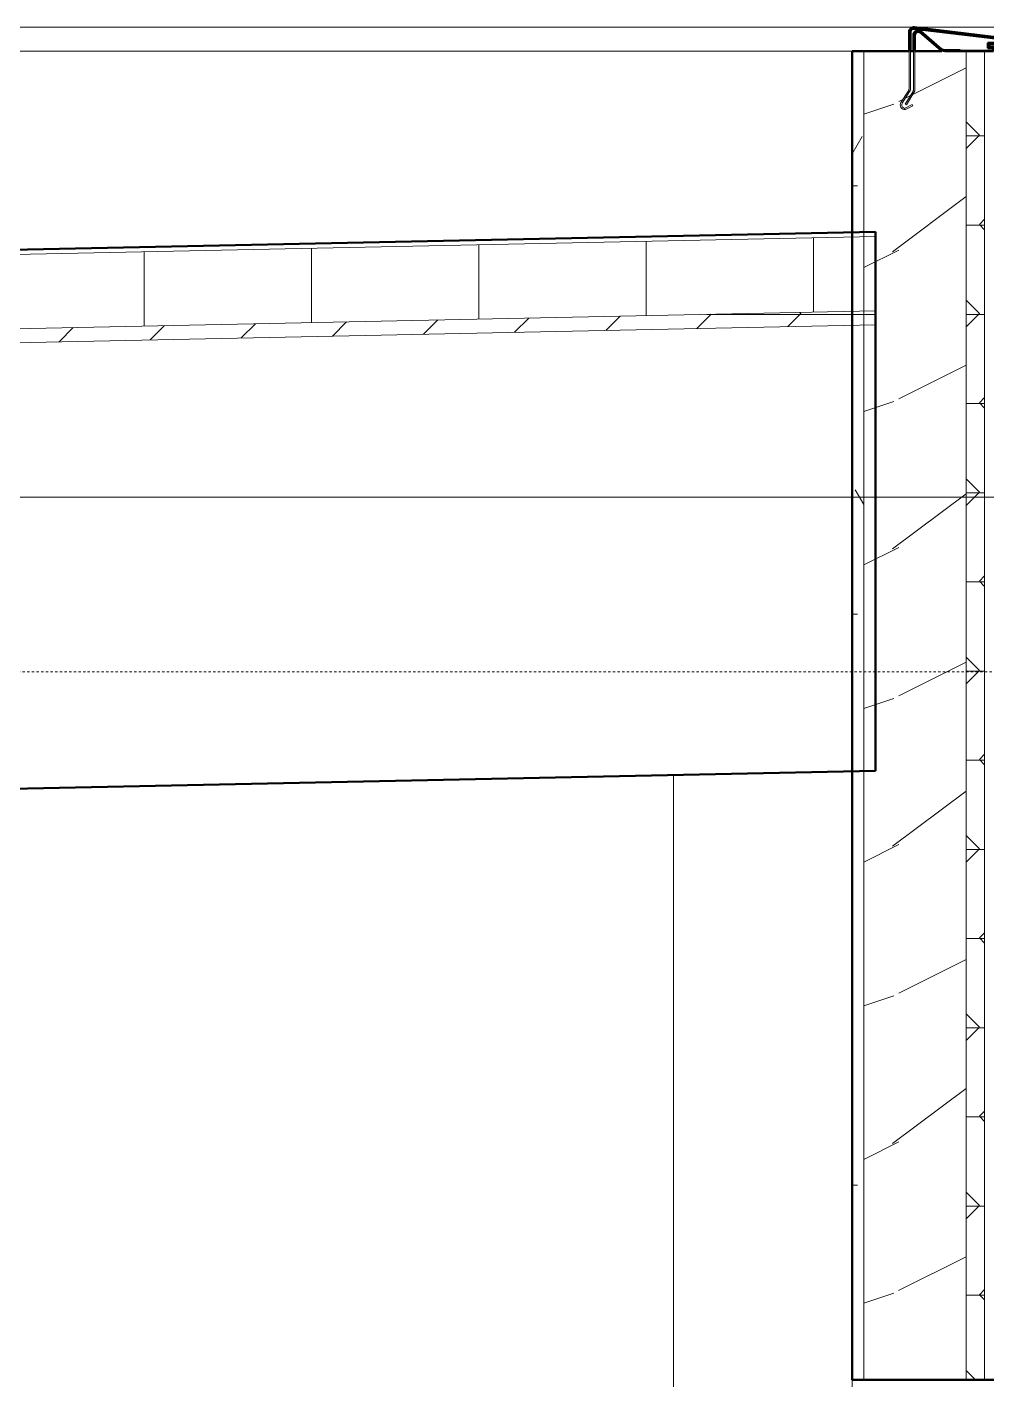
# Model space of a CAD drawing. Header units: inches. Extents: x -4169 to 1217, y -214 to 588.
# Drawn here: x -3453.3 to -3401.7, y 350.5 to 423.3 of the extents above; entities that cross this region are included whole.
import ezdxf

# ---------------------------------------------------------------- set-up
doc = ezdxf.new("R2010")
doc.units = ezdxf.units.IN
doc.header["$MEASUREMENT"] = 0
doc.linetypes.add('Aligning Line 1_8_', pattern=[0.25, 0.125, -0.125])
doc.linetypes.add('Grid Line 1_2_', pattern=[0.875, 0.5, -0.125, 0.125, -0.125])
for name, color, linetype, lineweight in [('0-1', 7, 'Continuous', 5), ('A-FLOR-LEVL-1', 51, 'Grid Line 1_2_', 9), ('A-ROOF', 132, 'Continuous', 13), ('A-ROOF-1', 132, 'Continuous', 50), ('A-ROOF-PATT-1', 132, 'Continuous', 9), ('A-WALL', 113, 'Continuous', 13), ('A-WALL-2', 113, 'Continuous', 50), ('A-WALL-PATT-3', 111, 'Continuous', 9), ('G-ANNO-SYMB-1', 254, 'Aligning Line 1_8_', 9), ('I-WALL-1', 10, 'Continuous', 13)]:
    doc.layers.add(name, color=color, linetype=linetype, lineweight=lineweight)
pattern_1 = [(0, (0, 0), (0, 4.798), []), (315, (0, 0), (4.7984266, 0), [6.786, -6.786]), (45, (0, 0), (4.7984266, 0), [6.786, -6.786])]

# ---------------------------------------------------------------- blocks, each defined once
blk = doc.blocks.new('CTR - 2nd Phase_rvt-1-BUILDING ELEVATION - COURTYARD - LOOKING EAST')
at = {"layer": 'A-FLOR-LEVL-1'}
blk.add_line((-4168.714, 398), (-1814.206, 398), dxfattribs=at)
at = {"layer": 'G-ANNO-SYMB-1'}
blk.add_line((-1910.915, 388.592), (-4072.019, 388.592), dxfattribs=at)
blk = doc.blocks.new('CTR - 1st Phase - Common Walls_rvt-1-BUILDING ELEVATION - COURTYARD - LOOKING EAST')
at = {"layer": 'A-FLOR-LEVL-1'}
blk.add_line((-4168.714, 398), (-1814.206, 398), dxfattribs=at)
at = {"layer": 'I-WALL-1'}
blk.add_line((-3418.524, 383.041), (-3418.524, 268), dxfattribs=at)
blk = doc.blocks.new('Basic Wall _ EXT - FIBER CEMENT - SMALL - ___-1820300-BUILDING ELEVATION - COURTYARD - LOOKING EAST')
at = {"layer": 'A-WALL'}
blk.add_line((-3405.579, 423.283), (-3855.163, 423.283), dxfattribs=at)
blk = doc.blocks.new('Basic Wall _ EXT - FIBER CEMENT - SMALL - ___-1820302-BUILDING ELEVATION - COURTYARD - LOOKING EAST')
at = {"layer": 'A-WALL'}
for p, q in [((-2073.484, 423.283), (-3405.609, 423.283)), ((-3404.84, 423.112), (-3405.378, 423.112)), ((-3404.161, 422.041), (-3404.102, 422)), ((-3403.122, 422.04), (-3401.346, 422.04))]:
    blk.add_line(p, q, dxfattribs=at)
at = {"layer": 'A-WALL', "flags": 128}
for points in [[(-3405.609, 423.283), (-3405.639, 423.281), (-3405.697, 423.267), (-3405.751, 423.239), (-3405.796, 423.199), (-3405.83, 423.149), (-3405.852, 423.093), (-3405.859, 423.033)], [(-3405.214, 423.051), (-3405.267, 423.086), (-3405.327, 423.107), (-3405.39, 423.112), (-3405.452, 423.1), (-3405.51, 423.074), (-3405.559, 423.034), (-3405.596, 422.983), (-3405.619, 422.925), (-3405.627, 422.862)], [(-3403.947, 422.04), (-3404.006, 422.047), (-3404.061, 422.068), (-3404.11, 422.101)], [(-3405.859, 419.992), (-3405.863, 419.945), (-3405.877, 419.899)], [(-3405.627, 419.94), (-3405.632, 419.894), (-3405.644, 419.85)]]:
    blk.add_lwpolyline(points, dxfattribs=at)
blk = doc.blocks.new('Basic Wall _ EXT - FIBER CEMENT - SMALL - ___-1820303-BUILDING ELEVATION - COURTYARD - LOOKING EAST')
at = {"layer": 'A-WALL'}
for p, q in [((-3405.859, 422), (-3405.859, 419.992)), ((-3405.78, 419.992), (-3405.78, 422)), ((-3405.627, 422), (-3405.627, 419.94)), ((-3405.549, 419.94), (-3405.549, 422)), ((-3403.947, 421.962), (-3403.122, 421.962)), ((-3403.122, 421.962), (-3403.122, 422)), ((-3401.346, 422), (-3400.299, 422)), ((-3400.299, 422), (-3400.174, 422)), ((-3405.899, 419.857), (-3406.299, 419.234)), ((-3406.233, 419.191), (-3405.832, 419.815)), ((-3405.665, 419.808), (-3406.074, 419.148)), ((-3406.007, 419.107), (-3405.598, 419.767)), ((-3406.11, 418.908), (-3406.181, 418.954)), ((-3405.689, 419.119), (-3406.11, 418.908)), ((-3406.074, 419.148), (-3406.007, 419.107)), ((-3406.047, 418.852), (-3405.654, 419.048)), ((-3405.654, 419.048), (-3405.689, 419.119))]:
    blk.add_line(p, q, dxfattribs=at)
at = {"layer": 'A-WALL', "flags": 128}
for points in [[(-3404.101, 422), (-3404.027, 421.971), (-3403.947, 421.962)], [(-3400.174, 422), (-3400.104, 421.985), (-3400.049, 421.945)]]:
    blk.add_lwpolyline(points, dxfattribs=at)
at = {"layer": 'A-WALL'}
for centre, radius, start, end in [((-3406.109, 419.992), 0.25, 327.26254, 0), ((-3406.109, 419.992), 0.329, 327.26254, 0), ((-3405.877, 419.94), 0.25, 328.2381, 0), ((-3405.877, 419.94), 0.329, 328.2381, 0), ((-3406.089, 419.098), 0.25, 147.26254, 279.73663), ((-3406.089, 419.098), 0.171, 147.26254, 237.38076)]:
    blk.add_arc(centre, radius, start, end, dxfattribs=at)
at = {"layer": 'A-WALL-2'}
for p, q in [((-3405.859, 423.033), (-3405.859, 422)), ((-3405.78, 422), (-3405.78, 423.033)), ((-3405.588, 423.203), (-3400.007, 422.525)), ((-3399.997, 422.603), (-3405.579, 423.281)), ((-3405.266, 422.992), (-3404.161, 422.041)), ((-3404.11, 422.101), (-3405.214, 423.051)), ((-3405.627, 422.862), (-3405.627, 422)), ((-3405.549, 422), (-3405.549, 422.862)), ((-3400.067, 422.466), (-3401.628, 422.443)), ((-3401.628, 422.443), (-3401.628, 422.156)), ((-3401.55, 422.365), (-3400.124, 422.386)), ((-3401.55, 422.235), (-3401.55, 422.365)), ((-3400.476, 422.235), (-3401.55, 422.235)), ((-3400.476, 422.156), (-3400.476, 422.235)), ((-3400.124, 422.386), (-3400.077, 422.243)), ((-3400.077, 422.243), (-3400.003, 422.267)), ((-3400.003, 422.267), (-3400.067, 422.466)), ((-3399.856, 422.355), (-3399.856, 421.439)), ((-3399.777, 421.439), (-3399.777, 422.355)), ((-3403.122, 422.04), (-3403.947, 422.04)), ((-3403.122, 422), (-3403.122, 422.04)), ((-3401.628, 422.156), (-3400.476, 422.156)), ((-3401.346, 422.079), (-3401.346, 422)), ((-3400.174, 422.079), (-3401.346, 422.079)), ((-3400.003, 421.829), (-3400.003, 421.394)), ((-3399.924, 421.394), (-3399.924, 421.829)), ((-3399.955, 421.222), (-3399.569, 420.591)), ((-3399.502, 420.632), (-3399.888, 421.263)), ((-3399.804, 421.261), (-3399.375, 420.596)), ((-3399.265, 420.572), (-3399.737, 421.304)), ((-3399.935, 420.643), (-3399.969, 420.572)), ((-3399.969, 420.572), (-3399.697, 420.44)), ((-3399.663, 420.511), (-3399.935, 420.643)), ((-3399.569, 420.591), (-3399.502, 420.632)), ((-3399.375, 420.596), (-3399.497, 420.52)), ((-3399.455, 420.453), (-3399.265, 420.572))]:
    blk.add_line(p, q, dxfattribs=at)
at = {"layer": 'A-WALL-2', "flags": 128}
for points in [[(-3404.161, 422.041), (-3404.132, 422.019), (-3404.101, 422)], [(-3400.049, 421.945), (-3400.016, 421.893), (-3400.003, 421.829)]]:
    blk.add_lwpolyline(points, dxfattribs=at)
at = {"layer": 'A-WALL-2'}
for centre, radius, start, end in [((-3405.609, 423.033), 0.25, 83.07047, 180), ((-3405.609, 423.033), 0.171, 83.07047, 180), ((-3405.377, 422.862), 0.25, 49.27712, 180), ((-3405.377, 422.862), 0.171, 49.27712, 180), ((-3400.027, 422.355), 0.171, 0, 83.07047), ((-3400.027, 422.355), 0.25, 0, 83.07047), ((-3403.947, 422.29), 0.25, 229.27712, 270), ((-3400.174, 421.829), 0.25, 0, 90), ((-3399.674, 421.394), 0.329, 180, 211.4324), ((-3399.674, 421.394), 0.25, 180, 211.4324), ((-3399.527, 421.439), 0.329, 180, 212.82601), ((-3399.527, 421.439), 0.25, 180, 212.82601), ((-3399.588, 420.665), 0.25, 244.17451, 302.01054), ((-3399.588, 420.665), 0.171, 244.17451, 302.01054)]:
    blk.add_arc(centre, radius, start, end, dxfattribs=at)

msp = doc.modelspace()

# ---------------------------------------------------------------- hatches: boundary and pattern name
at = {"layer": 'A-ROOF-PATT-1'}
h = msp.add_hatch(dxfattribs=at)
h.set_pattern_fill('FP_26', color=256, style=0, pattern_type=2)
h.set_pattern_definition([(0, (0, 0), (0, 9), []), (90, (0, 0), (-9, 6e-16), [])])
h.paths.add_polyline_path([(-3852.4737, 398.7554), (-3671.8487, 402.5193), (-3851.8487, 402.5193), (-3851.8487, 402.7693), (-3852.4737, 402.7562), (-3852.4737, 400.844)], flags=0)
h.paths.add_polyline_path([(-3671.8487, 402.5184), (-3407.6737, 408.022), (-3407.6737, 412.0229), (-3671.8487, 406.5193), (-3671.8487, 402.5193)], flags=0)
h = msp.add_hatch(dxfattribs=at)
h.set_pattern_fill('FP_6', color=256, style=0, pattern_type=2)
h.set_pattern_definition(pattern_1)
h.paths.add_polyline_path([(-3852.4737, 398.0052), (-3407.6737, 407.2719), (-3407.6737, 408.022), (-3852.4737, 398.7554)], flags=0)
at = {"layer": 'A-WALL-PATT-3'}
h = msp.add_hatch(dxfattribs=at)
h.set_pattern_fill('FP_1', color=256, style=0, pattern_type=2)
h.set_pattern_definition([(0, (0, 0), (30.72, 7.68), [1.267, -21.773, 1.267, -21.773, -122.88]), (0, (0, 0), (30.72, 7.68), [-46.08, 1.267, -44.813, 1.267, -21.773, -53.76]), (0, (0, 0), (30.72, 7.68), [-115.2, 1.267, -14.093, 1.267, -37.133]), (120, (11.52, 3.84), (-22.011075, 22.7643), [1.267, -21.773, 1.267, -21.773, -122.88]), (120, (11.52, 3.84), (-22.011075, 22.7643), [-46.08, 1.267, -44.813, 1.267, -21.773, -53.76]), (120, (11.52, 3.84), (-22.011075, 22.7643), [-115.2, 1.267, -14.093, 1.267, -37.133]), (240, (15.36, 19.2), (-8.708925, -30.4443), [1.267, -21.773, 1.267, -21.773, -122.88]), (240, (15.36, 19.2), (-8.708925, -30.4443), [-46.08, 1.267, -44.813, 1.267, -21.773, -53.76]), (240, (15.36, 19.2), (-8.708925, -30.4443), [-115.2, 1.267, -14.093, 1.267, -37.133])])
h.paths.add_polyline_path([(-3408.9237, 350.5), (-3408.2987, 350.5), (-3408.2987, 422), (-3408.9237, 422), (-3408.9237, 358.791)], flags=0)
h = msp.add_hatch(dxfattribs=at)
h.set_pattern_fill('FP_7', color=256, style=0, pattern_type=2)
h.set_pattern_definition([(216.87, (6.397, 15.994), (47.980943, 31.9870857), [7.997, -71.971]), (206.565, (15.994, 11.196), (-15.993714, -15.994133), [17.881, -17.881]), (198.435, (15.994, 3.199), (-31.9867405, -15.99388), [10.115, -40.461])])
h.paths.add_polyline_path([(-3408.2987, 350.5), (-3402.7987, 350.5), (-3402.7987, 422), (-3405.5487, 422), (-3405.5613, 419.8501), (-3405.598, 419.767), (-3406.0068, 419.1066), (-3406.0737, 419.1481), (-3405.6275, 419.94), (-3405.6275, 422), (-3405.7801, 422), (-3405.7934, 419.8997), (-3405.8323, 419.8146), (-3406.2332, 419.191), (-3406.2565, 419.0618), (-3406.1101, 418.9084), (-3405.6892, 419.1188), (-3405.654, 419.0484), (-3406.0469, 418.852), (-3406.2976, 418.9604), (-3406.2939, 419.2422), (-3405.8588, 419.9924), (-3405.8588, 422), (-3408.2987, 422), (-3408.2987, 358.791)], flags=0)
h = msp.add_hatch(dxfattribs=at)
h.set_pattern_fill('FP_6', color=256, style=0, pattern_type=2)
h.set_pattern_definition(pattern_1)
h.paths.add_polyline_path([(-3402.7987, 350.5), (-3401.7987, 350.5), (-3401.7987, 422), (-3402.7987, 422), (-3402.7987, 358.791)], flags=0)
h = msp.add_hatch(dxfattribs=at)
h.set_pattern_fill('FP_8', color=256, style=0, pattern_type=2)
h.set_pattern_definition([(90, (-3409.09, 232.53), (-76.8, -100.94), [0.33, -100.61]), (90, (-3409.48, 232.53), (-76.8, -100.94), [0.33, -100.61]), (90, (-3418.69, 232.53), (-76.8, -100.94), [0.33, -100.61]), (90, (-3419.08, 232.53), (-76.8, -100.94), [0.33, -100.61]), (90, (-3428.29, 232.53), (-76.8, -100.94), [0.33, -100.61]), (90, (-3428.68, 232.53), (-76.8, -100.94), [0.33, -100.61]), (90, (-3437.89, 232.53), (-76.8, -100.94), [0.33, -100.61]), (90, (-3438.28, 232.53), (-76.8, -100.94), [0.33, -100.61]), (90, (-3447.49, 232.53), (-76.8, -100.94), [0.33, -100.61]), (90, (-3447.88, 232.53), (-76.8, -100.94), [0.33, -100.61]), (90, (-3457.09, 232.53), (-76.8, -100.94), [0.33, -100.61]), (90, (-3457.48, 232.53), (-76.8, -100.94), [0.33, -100.61]), (90, (-3466.69, 232.53), (-76.8, -100.94), [0.33, -100.61]), (90, (-3467.08, 232.53), (-76.8, -100.94), [0.33, -100.61]), (90, (-3476.29, 232.53), (-76.8, -100.94), [0.33, -100.61]), (90, (-3476.68, 232.53), (-76.8, -100.94), [0.33, -100.61]), (90, (-3409.09, 249.354), (-76.8, -100.94), [0.33, -100.61]), (90, (-3409.48, 249.354), (-76.8, -100.94), [0.33, -100.61]), (90, (-3418.69, 249.354), (-76.8, -100.94), [0.33, -100.61]), (90, (-3419.08, 249.354), (-76.8, -100.94), [0.33, -100.61]), (90, (-3428.29, 249.354), (-76.8, -100.94), [0.33, -100.61]), (90, (-3428.68, 249.354), (-76.8, -100.94), [0.33, -100.61]), (90, (-3437.89, 249.354), (-76.8, -100.94), [0.33, -100.61]), (90, (-3438.28, 249.354), (-76.8, -100.94), [0.33, -100.61]), (90, (-3447.49, 249.354), (-76.8, -100.94), [0.33, -100.61]), (90, (-3447.88, 249.354), (-76.8, -100.94), [0.33, -100.61]), (90, (-3457.09, 249.354), (-76.8, -100.94), [0.33, -100.61]), (90, (-3457.48, 249.354), (-76.8, -100.94), [0.33, -100.61]), (90, (-3466.69, 249.354), (-76.8, -100.94), [0.33, -100.61]), (90, (-3467.08, 249.354), (-76.8, -100.94), [0.33, -100.61]), (90, (-3476.29, 249.354), (-76.8, -100.94), [0.33, -100.61]), (90, (-3476.68, 249.354), (-76.8, -100.94), [0.33, -100.61]), (90, (-3409.09, 266.18), (-76.8, -100.94), [0.33, -100.61]), (90, (-3409.48, 266.18), (-76.8, -100.94), [0.33, -100.61]), (90, (-3418.69, 266.18), (-76.8, -100.94), [0.33, -100.61]), (90, (-3419.08, 266.18), (-76.8, -100.94), [0.33, -100.61]), (90, (-3428.29, 266.18), (-76.8, -100.94), [0.33, -100.61]), (90, (-3428.68, 266.18), (-76.8, -100.94), [0.33, -100.61]), (90, (-3437.89, 266.18), (-76.8, -100.94), [0.33, -100.61]), (90, (-3438.28, 266.18), (-76.8, -100.94), [0.33, -100.61]), (90, (-3447.49, 266.18), (-76.8, -100.94), [0.33, -100.61]), (90, (-3447.88, 266.18), (-76.8, -100.94), [0.33, -100.61]), (90, (-3457.09, 266.18), (-76.8, -100.94), [0.33, -100.61]), (90, (-3457.48, 266.18), (-76.8, -100.94), [0.33, -100.61]), (90, (-3466.69, 266.18), (-76.8, -100.94), [0.33, -100.61]), (90, (-3467.08, 266.18), (-76.8, -100.94), [0.33, -100.61]), (90, (-3476.29, 266.18), (-76.8, -100.94), [0.33, -100.61]), (90, (-3476.68, 266.18), (-76.8, -100.94), [0.33, -100.61]), (90, (-3409.09, 283), (-76.8, -100.94), [0.33, -100.61]), (90, (-3409.48, 283), (-76.8, -100.94), [0.33, -100.61]), (90, (-3418.69, 283), (-76.8, -100.94), [0.33, -100.61]), (90, (-3419.08, 283), (-76.8, -100.94), [0.33, -100.61]), (90, (-3428.29, 283), (-76.8, -100.94), [0.33, -100.61]), (90, (-3428.68, 283), (-76.8, -100.94), [0.33, -100.61]), (90, (-3437.89, 283), (-76.8, -100.94), [0.33, -100.61]), (90, (-3438.28, 283), (-76.8, -100.94), [0.33, -100.61]), (90, (-3447.49, 283), (-76.8, -100.94), [0.33, -100.61]), (90, (-3447.88, 283), (-76.8, -100.94), [0.33, -100.61]), (90, (-3457.09, 283), (-76.8, -100.94), [0.33, -100.61]), (90, (-3457.48, 283), (-76.8, -100.94), [0.33, -100.61]), (90, (-3466.69, 283), (-76.8, -100.94), [0.33, -100.61]), (90, (-3467.08, 283), (-76.8, -100.94), [0.33, -100.61]), (90, (-3476.29, 283), (-76.8, -100.94), [0.33, -100.61]), (90, (-3476.68, 283), (-76.8, -100.94), [0.33, -100.61]), (90, (-3409.09, 299.82), (-76.8, -100.94), [0.33, -100.61]), (90, (-3409.48, 299.82), (-76.8, -100.94), [0.33, -100.61]), (90, (-3418.69, 299.82), (-76.8, -100.94), [0.33, -100.61]), (90, (-3419.08, 299.82), (-76.8, -100.94), [0.33, -100.61]), (90, (-3428.29, 299.82), (-76.8, -100.94), [0.33, -100.61]), (90, (-3428.68, 299.82), (-76.8, -100.94), [0.33, -100.61]), (90, (-3437.89, 299.82), (-76.8, -100.94), [0.33, -100.61]), (90, (-3438.28, 299.82), (-76.8, -100.94), [0.33, -100.61]), (90, (-3447.49, 299.82), (-76.8, -100.94), [0.33, -100.61]), (90, (-3447.88, 299.82), (-76.8, -100.94), [0.33, -100.61]), (90, (-3457.09, 299.82), (-76.8, -100.94), [0.33, -100.61]), (90, (-3457.48, 299.82), (-76.8, -100.94), [0.33, -100.61]), (90, (-3466.69, 299.82), (-76.8, -100.94), [0.33, -100.61]), (90, (-3467.08, 299.82), (-76.8, -100.94), [0.33, -100.61]), (90, (-3476.29, 299.82), (-76.8, -100.94), [0.33, -100.61]), (90, (-3476.68, 299.82), (-76.8, -100.94), [0.33, -100.61]), (90, (-3409.09, 316.646), (-76.8, -100.94), [0.33, -100.61]), (90, (-3409.48, 316.646), (-76.8, -100.94), [0.33, -100.61]), (90, (-3418.69, 316.646), (-76.8, -100.94), [0.33, -100.61]), (90, (-3419.08, 316.646), (-76.8, -100.94), [0.33, -100.61]), (90, (-3428.29, 316.646), (-76.8, -100.94), [0.33, -100.61]), (90, (-3428.68, 316.646), (-76.8, -100.94), [0.33, -100.61]), (90, (-3437.89, 316.646), (-76.8, -100.94), [0.33, -100.61]), (90, (-3438.28, 316.646), (-76.8, -100.94), [0.33, -100.61]), (90, (-3447.49, 316.646), (-76.8, -100.94), [0.33, -100.61]), (90, (-3447.88, 316.646), (-76.8, -100.94), [0.33, -100.61]), (90, (-3457.09, 316.646), (-76.8, -100.94), [0.33, -100.61]), (90, (-3457.48, 316.646), (-76.8, -100.94), [0.33, -100.61]), (90, (-3466.69, 316.646), (-76.8, -100.94), [0.33, -100.61]), (90, (-3467.08, 316.646), (-76.8, -100.94), [0.33, -100.61]), (90, (-3476.29, 316.646), (-76.8, -100.94), [0.33, -100.61]), (90, (-3476.68, 316.646), (-76.8, -100.94), [0.33, -100.61]), (180, (-3423.69, 227.1), (-1e-14, -100.94), [9.6, -67.2]), (180, (-3409.09, 232.53), (-1e-14, -100.94), [0.392, -76.407]), (180, (-3418.69, 232.53), (-1e-14, -100.94), [0.392, -76.407]), (180, (-3428.29, 232.53), (-1e-14, -100.94), [0.392, -76.407]), (180, (-3437.89, 232.53), (-1e-14, -100.94), [0.392, -76.407]), (180, (-3447.49, 232.53), (-1e-14, -100.94), [0.392, -76.407]), (180, (-3457.09, 232.53), (-1e-14, -100.94), [0.392, -76.407]), (180, (-3466.69, 232.53), (-1e-14, -100.94), [0.392, -76.407]), (180, (-3476.29, 232.53), (-1e-14, -100.94), [0.392, -76.407]), (180, (-3409.09, 232.86), (-1e-14, -100.94), [0.392, -76.407]), (180, (-3418.69, 232.86), (-1e-14, -100.94), [0.392, -76.407]), (180, (-3428.29, 232.86), (-1e-14, -100.94), [0.392, -76.407]), (180, (-3437.89, 232.86), (-1e-14, -100.94), [0.392, -76.407]), (180, (-3447.49, 232.86), (-1e-14, -100.94), [0.392, -76.407]), (180, (-3457.09, 232.86), (-1e-14, -100.94), [0.392, -76.407]), (180, (-3466.69, 232.86), (-1e-14, -100.94), [0.392, -76.407]), (180, (-3476.29, 232.86), (-1e-14, -100.94), [0.392, -76.407]), (180, (-3442.89, 240.69), (-1e-14, -100.94), [9.6, -67.2]), (180, (-3471.69, 240.69), (-1e-14, -100.94), [9.6, -67.2]), (180, (-3409.09, 249.35), (-1e-14, -100.94), [0.392, -76.407]), (180, (-3418.69, 249.35), (-1e-14, -100.94), [0.392, -76.407]), (180, (-3428.29, 249.35), (-1e-14, -100.94), [0.392, -76.407]), (180, (-3437.89, 249.35), (-1e-14, -100.94), [0.392, -76.407]), (180, (-3447.49, 249.35), (-1e-14, -100.94), [0.392, -76.407]), (180, (-3457.09, 249.35), (-1e-14, -100.94), [0.392, -76.407]), (180, (-3466.69, 249.35), (-1e-14, -100.94), [0.392, -76.407]), (180, (-3476.29, 249.35), (-1e-14, -100.94), [0.392, -76.407]), (180, (-3409.09, 249.68), (-1e-14, -100.94), [0.392, -76.407]), (180, (-3418.69, 249.68), (-1e-14, -100.94), [0.392, -76.407]), (180, (-3428.29, 249.68), (-1e-14, -100.94), [0.392, -76.407]), (180, (-3437.89, 249.68), (-1e-14, -100.94), [0.392, -76.407]), (180, (-3447.49, 249.68), (-1e-14, -100.94), [0.392, -76.407]), (180, (-3457.09, 249.68), (-1e-14, -100.94), [0.392, -76.407]), (180, (-3466.69, 249.68), (-1e-14, -100.94), [0.392, -76.407]), (180, (-3476.29, 249.68), (-1e-14, -100.94), [0.392, -76.407]), (180, (-3409.09, 266.18), (-1e-14, -100.94), [0.392, -76.407]), (180, (-3418.69, 266.18), (-1e-14, -100.94), [0.392, -76.407]), (180, (-3428.29, 266.18), (-1e-14, -100.94), [0.392, -76.407]), (180, (-3437.89, 266.18), (-1e-14, -100.94), [0.392, -76.407]), (180, (-3447.49, 266.18), (-1e-14, -100.94), [0.392, -76.407]), (180, (-3457.09, 266.18), (-1e-14, -100.94), [0.392, -76.407]), (180, (-3466.69, 266.18), (-1e-14, -100.94), [0.392, -76.407]), (180, (-3476.29, 266.18), (-1e-14, -100.94), [0.392, -76.407]), (180, (-3409.09, 266.51), (-1e-14, -100.94), [0.392, -76.407]), (180, (-3418.69, 266.51), (-1e-14, -100.94), [0.392, -76.407]), (180, (-3428.29, 266.51), (-1e-14, -100.94), [0.392, -76.407]), (180, (-3437.89, 266.51), (-1e-14, -100.94), [0.392, -76.407]), (180, (-3447.49, 266.51), (-1e-14, -100.94), [0.392, -76.407]), (180, (-3457.09, 266.51), (-1e-14, -100.94), [0.392, -76.407]), (180, (-3466.69, 266.51), (-1e-14, -100.94), [0.392, -76.407]), (180, (-3476.29, 266.51), (-1e-14, -100.94), [0.392, -76.407]), (180, (-3414.09, 274.8), (-1e-14, -100.94), [9.6, -67.2]), (180, (-3452.49, 274.8), (-1e-14, -100.94), [9.6, -67.2]), (180, (-3409.09, 283), (-1e-14, -100.94), [0.392, -76.407]), (180, (-3418.69, 283), (-1e-14, -100.94), [0.392, -76.407]), (180, (-3428.29, 283), (-1e-14, -100.94), [0.392, -76.407]), (180, (-3437.89, 283), (-1e-14, -100.94), [0.392, -76.407]), (180, (-3447.49, 283), (-1e-14, -100.94), [0.392, -76.407]), (180, (-3457.09, 283), (-1e-14, -100.94), [0.392, -76.407]), (180, (-3466.69, 283), (-1e-14, -100.94), [0.392, -76.407]), (180, (-3476.29, 283), (-1e-14, -100.94), [0.392, -76.407]), (180, (-3409.09, 283.33), (-1e-14, -100.94), [0.392, -76.407]), (180, (-3418.69, 283.33), (-1e-14, -100.94), [0.392, -76.407]), (180, (-3428.29, 283.33), (-1e-14, -100.94), [0.392, -76.407]), (180, (-3437.89, 283.33), (-1e-14, -100.94), [0.392, -76.407]), (180, (-3447.49, 283.33), (-1e-14, -100.94), [0.392, -76.407]), (180, (-3457.09, 283.33), (-1e-14, -100.94), [0.392, -76.407]), (180, (-3466.69, 283.33), (-1e-14, -100.94), [0.392, -76.407]), (180, (-3476.29, 283.33), (-1e-14, -100.94), [0.392, -76.407]), (180, (-3433.29, 292.32), (-1e-14, -100.94), [9.6, -67.2]), (180, (-3409.09, 299.82), (-1e-14, -100.94), [0.392, -76.407]), (180, (-3418.69, 299.82), (-1e-14, -100.94), [0.392, -76.407]), (180, (-3428.29, 299.82), (-1e-14, -100.94), [0.392, -76.407]), (180, (-3437.89, 299.82), (-1e-14, -100.94), [0.392, -76.407]), (180, (-3447.49, 299.82), (-1e-14, -100.94), [0.392, -76.407]), (180, (-3457.09, 299.82), (-1e-14, -100.94), [0.392, -76.407]), (180, (-3466.69, 299.82), (-1e-14, -100.94), [0.392, -76.407]), (180, (-3476.29, 299.82), (-1e-14, -100.94), [0.392, -76.407]), (180, (-3409.09, 300.15), (-1e-14, -100.94), [0.392, -76.407]), (180, (-3418.69, 300.15), (-1e-14, -100.94), [0.392, -76.407]), (180, (-3428.29, 300.15), (-1e-14, -100.94), [0.392, -76.407]), (180, (-3437.89, 300.15), (-1e-14, -100.94), [0.392, -76.407]), (180, (-3447.49, 300.15), (-1e-14, -100.94), [0.392, -76.407]), (180, (-3457.09, 300.15), (-1e-14, -100.94), [0.392, -76.407]), (180, (-3466.69, 300.15), (-1e-14, -100.94), [0.392, -76.407]), (180, (-3476.29, 300.15), (-1e-14, -100.94), [0.392, -76.407]), (180, (-3404.49, 309.71), (-1e-14, -100.94), [9.6, -67.2]), (180, (-3462.09, 309.71), (-1e-14, -100.94), [9.6, -67.2]), (180, (-3409.09, 316.65), (-1e-14, -100.94), [0.39, -76.407]), (180, (-3418.69, 316.65), (-1e-14, -100.94), [0.39, -76.407]), (180, (-3428.29, 316.65), (-1e-14, -100.94), [0.39, -76.407]), (180, (-3437.89, 316.65), (-1e-14, -100.94), [0.39, -76.407]), (180, (-3447.49, 316.65), (-1e-14, -100.94), [0.39, -76.407]), (180, (-3457.09, 316.65), (-1e-14, -100.94), [0.39, -76.407]), (180, (-3466.69, 316.65), (-1e-14, -100.94), [0.392, -76.407]), (180, (-3476.29, 316.65), (-1e-14, -100.94), [0.392, -76.407]), (180, (-3409.09, 316.98), (-1e-14, -100.94), [0.39, -76.407]), (180, (-3418.69, 316.98), (-1e-14, -100.94), [0.39, -76.407]), (180, (-3428.29, 316.98), (-1e-14, -100.94), [0.39, -76.407]), (180, (-3437.89, 316.98), (-1e-14, -100.94), [0.39, -76.407]), (180, (-3447.49, 316.98), (-1e-14, -100.94), [0.39, -76.407]), (180, (-3457.09, 316.98), (-1e-14, -100.94), [0.39, -76.407]), (180, (-3466.69, 316.98), (-1e-14, -100.94), [0.392, -76.407]), (180, (-3476.29, 316.98), (-1e-14, -100.94), [0.392, -76.407]), (270, (-3404.486, 320.6), (-76.8, -100.94), [100.939, 0, 0, 0]), (270, (-3414.086, 320.6), (-76.8, -100.94), [100.939, 0, 0, 0]), (270, (-3423.686, 320.6), (-76.8, -100.94), [100.939, 0, 0, 0]), (270, (-3433.286, 320.6), (-76.8, -100.94), [100.939, 0, 0, 0]), (270, (-3442.886, 320.6), (-76.8, -100.94), [100.939, 0, 0, 0]), (270, (-3452.486, 320.6), (-76.8, -100.94), [100.939, 0, 0, 0]), (270, (-3462.086, 320.6), (-76.8, -100.94), [100.939, 0, 0, 0]), (270, (-3471.686, 320.6), (-76.8, -100.94), [100.939, 0, 0, 0])])
h.paths.add_polyline_path([(-3405.8323, 419.8146), (-3405.8588, 419.8572), (-3405.8588, 419.8317)], flags=0)
h = msp.add_hatch(dxfattribs=at)
h.set_pattern_fill('FP_9', color=256, style=0, pattern_type=2)
h.set_pattern_definition([(90, (-3409.09, 228.18), (-76.8, -102.03), [0.334, -101.695]), (90, (-3409.48, 228.18), (-76.8, -102.03), [0.334, -101.695]), (90, (-3418.69, 228.18), (-76.8, -102.03), [0.334, -101.695]), (90, (-3419.08, 228.18), (-76.8, -102.03), [0.334, -101.695]), (90, (-3428.29, 228.18), (-76.8, -102.03), [0.334, -101.695]), (90, (-3428.68, 228.18), (-76.8, -102.03), [0.334, -101.695]), (90, (-3437.89, 228.18), (-76.8, -102.03), [0.334, -101.695]), (90, (-3438.28, 228.18), (-76.8, -102.03), [0.334, -101.695]), (90, (-3447.49, 228.18), (-76.8, -102.03), [0.334, -101.695]), (90, (-3447.88, 228.18), (-76.8, -102.03), [0.334, -101.695]), (90, (-3457.09, 228.18), (-76.8, -102.03), [0.334, -101.695]), (90, (-3457.48, 228.18), (-76.8, -102.03), [0.334, -101.695]), (90, (-3466.69, 228.18), (-76.8, -102.03), [0.334, -101.695]), (90, (-3467.08, 228.18), (-76.8, -102.03), [0.334, -101.695]), (90, (-3476.29, 228.18), (-76.8, -102.03), [0.334, -101.695]), (90, (-3476.68, 228.18), (-76.8, -102.03), [0.334, -101.695]), (90, (-3409.09, 245.184), (-76.8, -102.03), [0.334, -101.695]), (90, (-3409.48, 245.184), (-76.8, -102.03), [0.334, -101.695]), (90, (-3418.69, 245.184), (-76.8, -102.03), [0.334, -101.695]), (90, (-3419.08, 245.184), (-76.8, -102.03), [0.334, -101.695]), (90, (-3428.29, 245.184), (-76.8, -102.03), [0.334, -101.695]), (90, (-3428.68, 245.184), (-76.8, -102.03), [0.334, -101.695]), (90, (-3437.89, 245.184), (-76.8, -102.03), [0.334, -101.695]), (90, (-3438.28, 245.184), (-76.8, -102.03), [0.334, -101.695]), (90, (-3447.49, 245.184), (-76.8, -102.03), [0.334, -101.695]), (90, (-3447.88, 245.184), (-76.8, -102.03), [0.334, -101.695]), (90, (-3457.09, 245.184), (-76.8, -102.03), [0.334, -101.695]), (90, (-3457.48, 245.184), (-76.8, -102.03), [0.334, -101.695]), (90, (-3466.69, 245.184), (-76.8, -102.03), [0.334, -101.695]), (90, (-3467.08, 245.184), (-76.8, -102.03), [0.334, -101.695]), (90, (-3476.29, 245.184), (-76.8, -102.03), [0.334, -101.695]), (90, (-3476.68, 245.184), (-76.8, -102.03), [0.334, -101.695]), (90, (-3409.09, 262.19), (-76.8, -102.03), [0.334, -101.695]), (90, (-3409.48, 262.19), (-76.8, -102.03), [0.334, -101.695]), (90, (-3418.69, 262.19), (-76.8, -102.03), [0.334, -101.695]), (90, (-3419.08, 262.19), (-76.8, -102.03), [0.334, -101.695]), (90, (-3428.29, 262.19), (-76.8, -102.03), [0.334, -101.695]), (90, (-3428.68, 262.19), (-76.8, -102.03), [0.334, -101.695]), (90, (-3437.89, 262.19), (-76.8, -102.03), [0.334, -101.695]), (90, (-3438.28, 262.19), (-76.8, -102.03), [0.334, -101.695]), (90, (-3447.49, 262.19), (-76.8, -102.03), [0.334, -101.695]), (90, (-3447.88, 262.19), (-76.8, -102.03), [0.334, -101.695]), (90, (-3457.09, 262.19), (-76.8, -102.03), [0.334, -101.695]), (90, (-3457.48, 262.19), (-76.8, -102.03), [0.334, -101.695]), (90, (-3466.69, 262.19), (-76.8, -102.03), [0.334, -101.695]), (90, (-3467.08, 262.19), (-76.8, -102.03), [0.334, -101.695]), (90, (-3476.29, 262.19), (-76.8, -102.03), [0.334, -101.695]), (90, (-3476.68, 262.19), (-76.8, -102.03), [0.334, -101.695]), (90, (-3409.09, 279.194), (-76.8, -102.03), [0.334, -101.695]), (90, (-3409.48, 279.194), (-76.8, -102.03), [0.334, -101.695]), (90, (-3418.69, 279.194), (-76.8, -102.03), [0.334, -101.695]), (90, (-3419.08, 279.194), (-76.8, -102.03), [0.334, -101.695]), (90, (-3428.29, 279.194), (-76.8, -102.03), [0.334, -101.695]), (90, (-3428.68, 279.194), (-76.8, -102.03), [0.334, -101.695]), (90, (-3437.89, 279.194), (-76.8, -102.03), [0.334, -101.695]), (90, (-3438.28, 279.194), (-76.8, -102.03), [0.334, -101.695]), (90, (-3447.49, 279.194), (-76.8, -102.03), [0.334, -101.695]), (90, (-3447.88, 279.194), (-76.8, -102.03), [0.334, -101.695]), (90, (-3457.09, 279.194), (-76.8, -102.03), [0.334, -101.695]), (90, (-3457.48, 279.194), (-76.8, -102.03), [0.334, -101.695]), (90, (-3466.69, 279.194), (-76.8, -102.03), [0.334, -101.695]), (90, (-3467.08, 279.194), (-76.8, -102.03), [0.334, -101.695]), (90, (-3476.29, 279.194), (-76.8, -102.03), [0.334, -101.695]), (90, (-3476.68, 279.194), (-76.8, -102.03), [0.334, -101.695]), (90, (-3409.09, 296.2), (-76.8, -102.03), [0.334, -101.695]), (90, (-3409.48, 296.2), (-76.8, -102.03), [0.334, -101.695]), (90, (-3418.69, 296.2), (-76.8, -102.03), [0.334, -101.695]), (90, (-3419.08, 296.2), (-76.8, -102.03), [0.334, -101.695]), (90, (-3428.29, 296.2), (-76.8, -102.03), [0.334, -101.695]), (90, (-3428.68, 296.2), (-76.8, -102.03), [0.334, -101.695]), (90, (-3437.89, 296.2), (-76.8, -102.03), [0.334, -101.695]), (90, (-3438.28, 296.2), (-76.8, -102.03), [0.334, -101.695]), (90, (-3447.49, 296.2), (-76.8, -102.03), [0.334, -101.695]), (90, (-3447.88, 296.2), (-76.8, -102.03), [0.334, -101.695]), (90, (-3457.09, 296.2), (-76.8, -102.03), [0.334, -101.695]), (90, (-3457.48, 296.2), (-76.8, -102.03), [0.334, -101.695]), (90, (-3466.69, 296.2), (-76.8, -102.03), [0.334, -101.695]), (90, (-3467.08, 296.2), (-76.8, -102.03), [0.334, -101.695]), (90, (-3476.29, 296.2), (-76.8, -102.03), [0.334, -101.695]), (90, (-3476.68, 296.2), (-76.8, -102.03), [0.334, -101.695]), (90, (-3409.09, 313.2), (-76.8, -102.03), [0.334, -101.695]), (90, (-3409.48, 313.2), (-76.8, -102.03), [0.334, -101.695]), (90, (-3418.69, 313.2), (-76.8, -102.03), [0.334, -101.695]), (90, (-3419.08, 313.2), (-76.8, -102.03), [0.334, -101.695]), (90, (-3428.29, 313.2), (-76.8, -102.03), [0.334, -101.695]), (90, (-3428.68, 313.2), (-76.8, -102.03), [0.334, -101.695]), (90, (-3437.89, 313.2), (-76.8, -102.03), [0.334, -101.695]), (90, (-3438.28, 313.2), (-76.8, -102.03), [0.334, -101.695]), (90, (-3447.49, 313.2), (-76.8, -102.03), [0.334, -101.695]), (90, (-3447.88, 313.2), (-76.8, -102.03), [0.334, -101.695]), (90, (-3457.09, 313.2), (-76.8, -102.03), [0.334, -101.695]), (90, (-3457.48, 313.2), (-76.8, -102.03), [0.334, -101.695]), (90, (-3466.69, 313.2), (-76.8, -102.03), [0.334, -101.695]), (90, (-3467.08, 313.2), (-76.8, -102.03), [0.334, -101.695]), (90, (-3476.29, 313.2), (-76.8, -102.03), [0.334, -101.695]), (90, (-3476.68, 313.2), (-76.8, -102.03), [0.334, -101.695]), (180, (-3423.69, 222.69), (-1e-14, -102.03), [9.6, -67.2]), (180, (-3409.09, 228.18), (-1e-14, -102.03), [0.392, -76.407]), (180, (-3418.69, 228.18), (-1e-14, -102.03), [0.392, -76.407]), (180, (-3428.29, 228.18), (-1e-14, -102.03), [0.392, -76.407]), (180, (-3437.89, 228.18), (-1e-14, -102.03), [0.392, -76.407]), (180, (-3447.49, 228.18), (-1e-14, -102.03), [0.392, -76.407]), (180, (-3457.09, 228.18), (-1e-14, -102.03), [0.392, -76.407]), (180, (-3466.69, 228.18), (-1e-14, -102.03), [0.392, -76.407]), (180, (-3476.29, 228.18), (-1e-14, -102.03), [0.392, -76.407]), (180, (-3409.09, 228.51), (-1e-14, -102.03), [0.392, -76.407]), (180, (-3418.69, 228.51), (-1e-14, -102.03), [0.392, -76.407]), (180, (-3428.29, 228.51), (-1e-14, -102.03), [0.392, -76.407]), (180, (-3437.89, 228.51), (-1e-14, -102.03), [0.392, -76.407]), (180, (-3447.49, 228.51), (-1e-14, -102.03), [0.392, -76.407]), (180, (-3457.09, 228.51), (-1e-14, -102.03), [0.392, -76.407]), (180, (-3466.69, 228.51), (-1e-14, -102.03), [0.392, -76.407]), (180, (-3476.29, 228.51), (-1e-14, -102.03), [0.392, -76.407]), (180, (-3442.89, 236.42), (-1e-14, -102.03), [9.6, -67.2]), (180, (-3471.69, 236.42), (-1e-14, -102.03), [9.6, -67.2]), (180, (-3409.09, 245.18), (-1e-14, -102.03), [0.392, -76.407]), (180, (-3418.69, 245.18), (-1e-14, -102.03), [0.392, -76.407]), (180, (-3428.29, 245.18), (-1e-14, -102.03), [0.392, -76.407]), (180, (-3437.89, 245.18), (-1e-14, -102.03), [0.392, -76.407]), (180, (-3447.49, 245.18), (-1e-14, -102.03), [0.392, -76.407]), (180, (-3457.09, 245.18), (-1e-14, -102.03), [0.392, -76.407]), (180, (-3466.69, 245.18), (-1e-14, -102.03), [0.392, -76.407]), (180, (-3476.29, 245.18), (-1e-14, -102.03), [0.392, -76.407]), (180, (-3409.09, 245.52), (-1e-14, -102.03), [0.392, -76.407]), (180, (-3418.69, 245.52), (-1e-14, -102.03), [0.392, -76.407]), (180, (-3428.29, 245.52), (-1e-14, -102.03), [0.392, -76.407]), (180, (-3437.89, 245.52), (-1e-14, -102.03), [0.392, -76.407]), (180, (-3447.49, 245.52), (-1e-14, -102.03), [0.392, -76.407]), (180, (-3457.09, 245.52), (-1e-14, -102.03), [0.392, -76.407]), (180, (-3466.69, 245.52), (-1e-14, -102.03), [0.392, -76.407]), (180, (-3476.29, 245.52), (-1e-14, -102.03), [0.392, -76.407]), (180, (-3409.09, 262.19), (-1e-14, -102.03), [0.392, -76.407]), (180, (-3418.69, 262.19), (-1e-14, -102.03), [0.392, -76.407]), (180, (-3428.29, 262.19), (-1e-14, -102.03), [0.392, -76.407]), (180, (-3437.89, 262.19), (-1e-14, -102.03), [0.392, -76.407]), (180, (-3447.49, 262.19), (-1e-14, -102.03), [0.392, -76.407]), (180, (-3457.09, 262.19), (-1e-14, -102.03), [0.392, -76.407]), (180, (-3466.69, 262.19), (-1e-14, -102.03), [0.392, -76.407]), (180, (-3476.29, 262.19), (-1e-14, -102.03), [0.392, -76.407]), (180, (-3409.09, 262.52), (-1e-14, -102.03), [0.392, -76.407]), (180, (-3418.69, 262.52), (-1e-14, -102.03), [0.392, -76.407]), (180, (-3428.29, 262.52), (-1e-14, -102.03), [0.392, -76.407]), (180, (-3437.89, 262.52), (-1e-14, -102.03), [0.392, -76.407]), (180, (-3447.49, 262.52), (-1e-14, -102.03), [0.392, -76.407]), (180, (-3457.09, 262.52), (-1e-14, -102.03), [0.392, -76.407]), (180, (-3466.69, 262.52), (-1e-14, -102.03), [0.392, -76.407]), (180, (-3476.29, 262.52), (-1e-14, -102.03), [0.392, -76.407]), (180, (-3414.09, 270.9), (-1e-14, -102.03), [9.6, -67.2]), (180, (-3452.49, 270.9), (-1e-14, -102.03), [9.6, -67.2]), (180, (-3409.09, 279.19), (-1e-14, -102.03), [0.392, -76.407]), (180, (-3418.69, 279.19), (-1e-14, -102.03), [0.392, -76.407]), (180, (-3428.29, 279.19), (-1e-14, -102.03), [0.392, -76.407]), (180, (-3437.89, 279.19), (-1e-14, -102.03), [0.392, -76.407]), (180, (-3447.49, 279.19), (-1e-14, -102.03), [0.392, -76.407]), (180, (-3457.09, 279.19), (-1e-14, -102.03), [0.392, -76.407]), (180, (-3466.69, 279.19), (-1e-14, -102.03), [0.392, -76.407]), (180, (-3476.29, 279.19), (-1e-14, -102.03), [0.392, -76.407]), (180, (-3409.09, 279.53), (-1e-14, -102.03), [0.392, -76.407]), (180, (-3418.69, 279.53), (-1e-14, -102.03), [0.392, -76.407]), (180, (-3428.29, 279.53), (-1e-14, -102.03), [0.392, -76.407]), (180, (-3437.89, 279.53), (-1e-14, -102.03), [0.392, -76.407]), (180, (-3447.49, 279.53), (-1e-14, -102.03), [0.392, -76.407]), (180, (-3457.09, 279.53), (-1e-14, -102.03), [0.392, -76.407]), (180, (-3466.69, 279.53), (-1e-14, -102.03), [0.392, -76.407]), (180, (-3476.29, 279.53), (-1e-14, -102.03), [0.392, -76.407]), (180, (-3433.29, 288.61), (-1e-14, -102.03), [9.6, -67.2]), (180, (-3409.09, 296.2), (-1e-14, -102.03), [0.392, -76.407]), (180, (-3418.69, 296.2), (-1e-14, -102.03), [0.392, -76.407]), (180, (-3428.29, 296.2), (-1e-14, -102.03), [0.392, -76.407]), (180, (-3437.89, 296.2), (-1e-14, -102.03), [0.392, -76.407]), (180, (-3447.49, 296.2), (-1e-14, -102.03), [0.392, -76.407]), (180, (-3457.09, 296.2), (-1e-14, -102.03), [0.392, -76.407]), (180, (-3466.69, 296.2), (-1e-14, -102.03), [0.392, -76.407]), (180, (-3476.29, 296.2), (-1e-14, -102.03), [0.392, -76.407]), (180, (-3409.09, 296.53), (-1e-14, -102.03), [0.392, -76.407]), (180, (-3418.69, 296.53), (-1e-14, -102.03), [0.392, -76.407]), (180, (-3428.29, 296.53), (-1e-14, -102.03), [0.392, -76.407]), (180, (-3437.89, 296.53), (-1e-14, -102.03), [0.392, -76.407]), (180, (-3447.49, 296.53), (-1e-14, -102.03), [0.392, -76.407]), (180, (-3457.09, 296.53), (-1e-14, -102.03), [0.392, -76.407]), (180, (-3466.69, 296.53), (-1e-14, -102.03), [0.392, -76.407]), (180, (-3476.29, 296.53), (-1e-14, -102.03), [0.392, -76.407]), (180, (-3404.49, 306.19), (-1e-14, -102.03), [9.6, -67.2]), (180, (-3462.09, 306.19), (-1e-14, -102.03), [9.6, -67.2]), (180, (-3409.09, 313.2), (-1e-14, -102.03), [0.39, -76.407]), (180, (-3418.69, 313.2), (-1e-14, -102.03), [0.39, -76.407]), (180, (-3428.29, 313.2), (-1e-14, -102.03), [0.39, -76.407]), (180, (-3437.89, 313.2), (-1e-14, -102.03), [0.39, -76.407]), (180, (-3447.49, 313.2), (-1e-14, -102.03), [0.39, -76.407]), (180, (-3457.09, 313.2), (-1e-14, -102.03), [0.39, -76.407]), (180, (-3466.69, 313.2), (-1e-14, -102.03), [0.392, -76.407]), (180, (-3476.29, 313.2), (-1e-14, -102.03), [0.392, -76.407]), (180, (-3409.09, 313.54), (-1e-14, -102.03), [0.39, -76.407]), (180, (-3418.69, 313.54), (-1e-14, -102.03), [0.39, -76.407]), (180, (-3428.29, 313.54), (-1e-14, -102.03), [0.39, -76.407]), (180, (-3437.89, 313.54), (-1e-14, -102.03), [0.39, -76.407]), (180, (-3447.49, 313.54), (-1e-14, -102.03), [0.39, -76.407]), (180, (-3457.09, 313.54), (-1e-14, -102.03), [0.39, -76.407]), (180, (-3466.69, 313.54), (-1e-14, -102.03), [0.392, -76.407]), (180, (-3476.29, 313.54), (-1e-14, -102.03), [0.392, -76.407]), (270, (-3404.486, 317.196), (-76.8, -102.03), [102.029, 0, 0, 0]), (270, (-3414.086, 317.196), (-76.8, -102.03), [102.029, 0, 0, 0]), (270, (-3423.686, 317.196), (-76.8, -102.03), [102.029, 0, 0, 0]), (270, (-3433.286, 317.196), (-76.8, -102.03), [102.029, 0, 0, 0]), (270, (-3442.886, 317.196), (-76.8, -102.03), [102.029, 0, 0, 0]), (270, (-3452.486, 317.196), (-76.8, -102.03), [102.029, 0, 0, 0]), (270, (-3462.086, 317.196), (-76.8, -102.03), [102.029, 0, 0, 0]), (270, (-3471.686, 317.196), (-76.8, -102.03), [102.029, 0, 0, 0])])
h.paths.add_polyline_path([(-3405.598, 419.767), (-3405.598, 419.8084), (-3405.637, 419.7912)], flags=0)

# ---------------------------------------------------------------- linework, layer by layer
at = {"layer": 'A-FLOR-LEVL-1'}
msp.add_line((-4167.9645, 398), (-1814.9564, 398), dxfattribs=at)
at = {"layer": 'A-ROOF'}
for p, q in [((-3407.6737, 412.0229), (-3671.8487, 406.5193)), ((-3407.6737, 408.022), (-3852.4737, 398.7554)), ((-3407.6737, 407.2719), (-3852.4737, 398.0052))]:
    msp.add_line(p, q, dxfattribs=at)
at = {"layer": 'A-ROOF-1'}
for p, q in [((-3407.6737, 412.273), (-3671.8487, 406.7693)), ((-3407.6737, 383.2667), (-3407.6737, 412.273)), ((-3852.4737, 374), (-3407.6737, 383.2667))]:
    msp.add_line(p, q, dxfattribs=at)
at = {"layer": 'A-WALL'}
for p, q in [((-3408.9237, 422), (-3851.8487, 422)), ((-3408.2987, 350.5), (-3408.2987, 422)), ((-3405.8588, 419.9924), (-3405.8588, 422)), ((-3405.7801, 422), (-3405.7801, 419.9924)), ((-3405.6275, 419.94), (-3405.6275, 422)), ((-3405.5487, 422), (-3405.5487, 419.94)), ((-3404.1014, 422), (-3403.947, 422)), ((-3403.1215, 421.9615), (-3403.947, 421.9615)), ((-3403.1215, 422), (-3403.1215, 421.9615)), ((-3402.7987, 350.5), (-3402.7987, 422)), ((-3401.7987, 350.5), (-3401.7987, 422)), ((-3406.2995, 419.2336), (-3405.8985, 419.8572)), ((-3405.8323, 419.8146), (-3406.2332, 419.191)), ((-3406.0737, 419.1481), (-3405.6649, 419.8084)), ((-3405.598, 419.767), (-3406.0068, 419.1066)), ((-3405.8128, 419.8572), (-3405.8985, 419.8572)), ((-3405.5797, 419.8084), (-3405.6649, 419.8084)), ((-3406.1815, 418.9541), (-3406.1101, 418.9084)), ((-3406.1101, 418.9084), (-3405.6892, 419.1188)), ((-3406.0068, 419.1066), (-3406.0737, 419.1481)), ((-3405.654, 419.0484), (-3406.0469, 418.852)), ((-3405.6892, 419.1188), (-3405.654, 419.0484)), ((-3408.9237, 268), (-3408.9237, 350.5))]:
    msp.add_line(p, q, dxfattribs=at)
for centre, radius, start, end in [((-3403.947, 422.2903), 0.3287, 241.998911, 270), ((-3406.1088, 419.9924), 0.25, 327.262537, 0), ((-3406.1088, 419.9924), 0.3287, 327.262537, 0), ((-3405.8775, 419.94), 0.25, 328.2381, 0), ((-3405.8775, 419.94), 0.3287, 328.2381, 0), ((-3406.0892, 419.0984), 0.25, 147.262537, 279.73663), ((-3406.0892, 419.0984), 0.1713, 147.262537, 237.380757)]:
    msp.add_arc(centre, radius, start, end, dxfattribs=at)
for points in [[(-3405.8588, 419.9924), (-3405.8588, 419.9765), (-3405.8618, 419.9448), (-3405.8708, 419.9142), (-3405.8767, 419.8995)], [(-3405.6275, 419.94), (-3405.6275, 419.9246), (-3405.6303, 419.8938), (-3405.6388, 419.8641), (-3405.6444, 419.8497)]]:
    msp.add_open_spline(points, degree=3, dxfattribs=at)
at = {"layer": 'A-WALL-2'}
for p, q in [((-3408.9237, 422), (-3408.9237, 350.5)), ((-3405.8588, 422), (-3408.9237, 422)), ((-3405.6275, 422), (-3405.7801, 422)), ((-3404.1014, 422), (-3405.5487, 422)), ((-3401.3456, 422), (-3403.1215, 422)), ((-3408.9237, 350.5), (-3400.0487, 350.5))]:
    msp.add_line(p, q, dxfattribs=at)

# ---------------------------------------------------------------- block references
at = {"layer": '0-1'}
for name in ['CTR - 2nd Phase_rvt-1-BUILDING ELEVATION - COURTYARD - LOOKING EAST', 'CTR - 1st Phase - Common Walls_rvt-1-BUILDING ELEVATION - COURTYARD - LOOKING EAST']:
    msp.add_blockref(name, (0, 0), dxfattribs=at)
at = {"layer": 'A-WALL'}
for name in ['Basic Wall _ EXT - FIBER CEMENT - SMALL - ___-1820300-BUILDING ELEVATION - COURTYARD - LOOKING EAST', 'Basic Wall _ EXT - FIBER CEMENT - SMALL - ___-1820303-BUILDING ELEVATION - COURTYARD - LOOKING EAST', 'Basic Wall _ EXT - FIBER CEMENT - SMALL - ___-1820302-BUILDING ELEVATION - COURTYARD - LOOKING EAST']:
    msp.add_blockref(name, (0, 0), dxfattribs=at)

doc.saveas('drawing.dxf')
